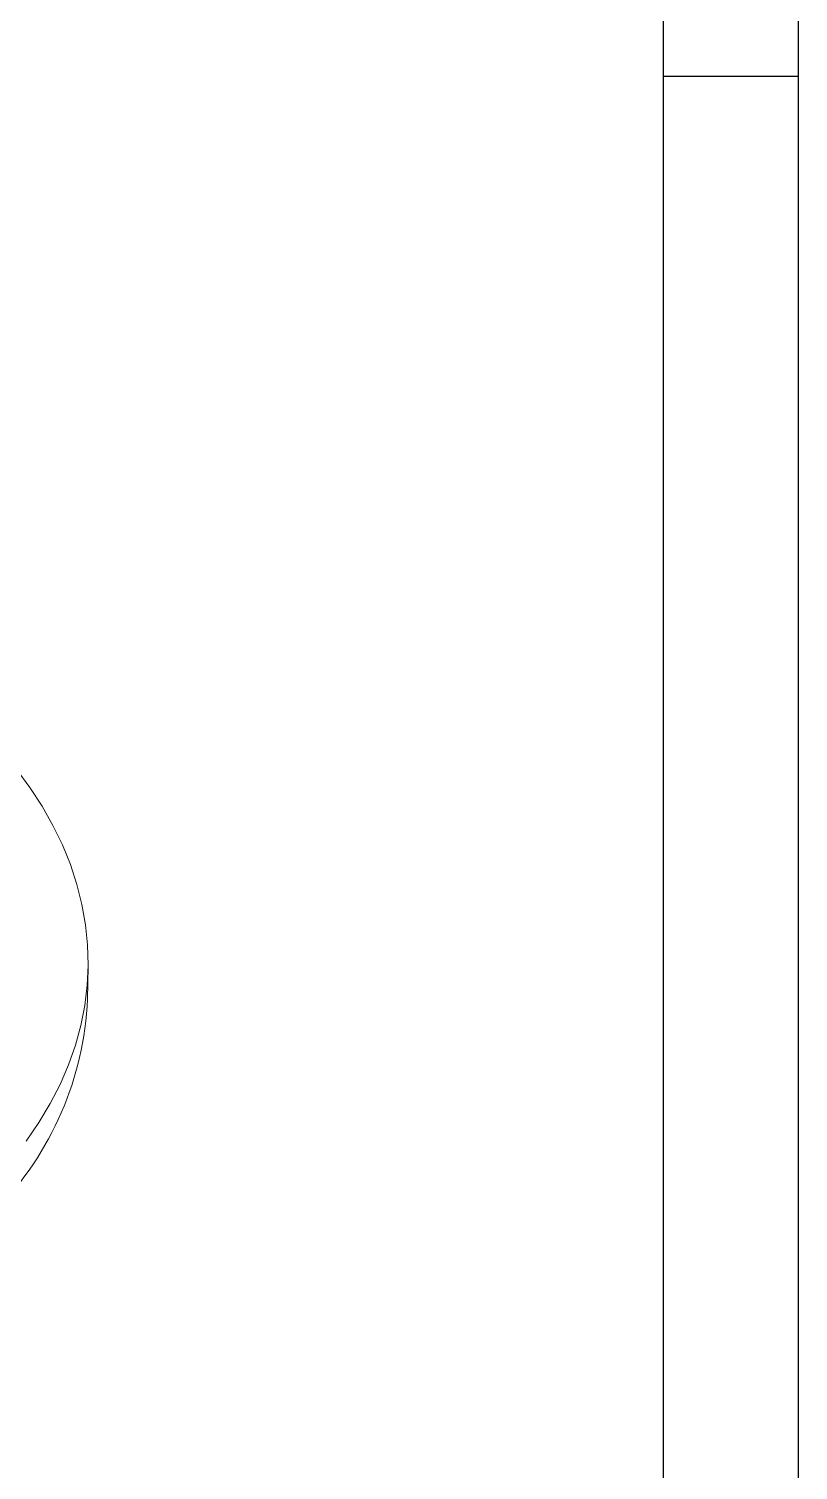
# Model space of a CAD drawing. Header units: inches. Extents: x 1813 to 4218, y 284 to 889.
# Drawn here: x 4170.7 to 4218, y 372.8 to 461.4 of the extents above; entities that cross this region are included whole.
import ezdxf

# ---------------------------------------------------------------- set-up
doc = ezdxf.new("R2010")
doc.units = ezdxf.units.IN
doc.header["$LTSCALE"] = 15

msp = doc.modelspace()

# ---------------------------------------------------------------- linework, layer by layer
for p, q in [((4217.981, 632.646), (4217.981, 284.282)), ((4209.687, 624.352), (4209.687, 292.576)), ((4217.981, 458.464), (4209.687, 458.464))]:
    msp.add_line(p, q)
at = {"color": 7, "linetype": 'Continuous', "lineweight": 15}
msp.add_line((4174.3, 401.786), (4174.331, 403.782), dxfattribs=at)
at = {"color": 7, "linetype": 'Continuous', "lineweight": 15, "flags": 128}
msp.add_lwpolyline([(4169.904, 415.939), (4170.745, 414.797), (4171.501, 413.635), (4172.17, 412.454), (4172.75, 411.257), (4173.242, 410.047), (4173.643, 408.826), (4173.953, 407.595), (4174.172, 406.359), (4174.298, 405.119), (4174.332, 403.878), (4174.274, 402.637), (4174.123, 401.401), (4173.88, 400.171), (4173.546, 398.949), (4173.12, 397.739), (4172.605, 396.542), (4172.001, 395.362), (4171.309, 394.199), (4170.531, 393.058)], dxfattribs=at)
at = {"color": 7, "linetype": 'Continuous', "lineweight": 15}
msp.add_arc((4154.462, 402.703), 19.859, 315.76439, 357.35262, dxfattribs=at)

doc.saveas('drawing.dxf')
